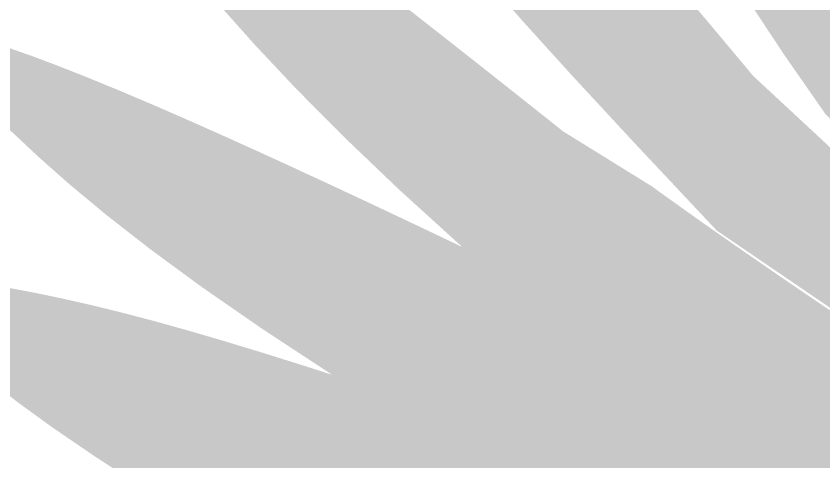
# Model space of a CAD drawing. Header units: millimetres. Extents: x -414 to 301, y -13 to 326.
# Drawn here: x -211.49 to -201.9, y 54.44 to 59.74 of the extents above; entities that cross this region are included whole.
import ezdxf

# ---------------------------------------------------------------- set-up
doc = ezdxf.new("R2010")
doc.units = ezdxf.units.MM
doc.layers.add('Images', color=7, linetype='Continuous')
doc.layers.add('magpiefill', color=3, linetype='Continuous')
picture_1 = doc.add_image_def('image5.jpg', size_in_pixel=(1024, 768))

msp = doc.modelspace()

# ---------------------------------------------------------------- hatches: boundary and pattern name
at = {"layer": 'magpiefill'}
h = msp.add_hatch(color=255, dxfattribs=at)
h.dxf.hatch_style = 1
h.paths.add_polyline_path([(-202.7256211349334, 62.40915616549021), (-202.9027969650044, 62.70603607016566), (-203.0773578730202, 62.99899562373108), (-203.2495653538558, 63.28712007481834), (-203.4196809023864, 63.56949467205916), (-203.5879660134868, 63.84520466408565), (-203.7546821820327, 64.11333529952971), (-203.9200909028989, 64.37297182702329), (-204.0840178561798, 64.62262886592129), (-204.2445454628462, 64.85853851847038), (-204.399320329088, 65.07636225764033), (-204.5459890610952, 65.27176155640109), (-204.6821982650576, 65.44039788772187), (-204.8055945471651, 65.57793272457282), (-204.9138245136078, 65.68002753992363), (-205.0045347705758, 65.74234380674379), (-205.0759428401645, 65.76182364737423), (-205.1285499080928, 65.74053178163899), (-205.1634280759853, 65.68181357873313), (-205.1816494454665, 65.58901440785196), (-205.184286118161, 65.46547963819073), (-205.1724101956937, 65.31455463894436), (-205.1470937796888, 65.13958477930807), (-205.1094089717711, 64.94391542847697), (-205.0600225668533, 64.73007085914581), (-204.9979801330011, 64.49729095800747), (-204.9219219315693, 64.243994515254), (-204.8304882239117, 63.96860032107775), (-204.7223192713826, 63.66952716567098), (-204.596055335336, 63.34519383922595), (-204.4503366771262, 62.99401913193498), (-204.2838035581075, 62.61442183399028), (-204.0932746599212, 62.20313655669973), (-203.8682823453573, 61.75016119583199), (-203.596537397493, 61.24380946827225), (-203.2657505994055, 60.67239509090479), (-202.8636327341721, 60.02423178061429), (-202.3778945848698, 59.28763325428552), (-201.8818006548236, 58.57398517957842), (-201.3125865337244, 58.05035815176496), (-200.8152215793404, 57.59163722047729), (-200.3838346382179, 57.19292595279364), (-200.0125545569036, 56.849327915793), (-199.6955101819432, 56.55594667655376), (-199.4268303598837, 56.30788580215515), (-199.2006439372713, 56.10024885967554), (-199.011079760652, 55.92813941619375), (-198.8527091496678, 55.78705676043745), (-198.721873316338, 55.67408306773188), (-198.6153559457785, 55.58669623505112), (-198.5299407231045, 55.52237415936949), (-198.462411333431, 55.47859473766107), (-198.4095514618735, 55.45283586690017), (-198.3681447935468, 55.44257544406106), (-198.3349750135666, 55.44529136611784), (-198.3080067588024, 55.46001518841956), (-198.2899284731432, 55.49199309981503), (-198.2846095522327, 55.54802494752787), (-198.2959193917141, 55.6349105787815), (-198.3277273872315, 55.75944984079972), (-198.3839029344279, 55.92844258080595), (-198.4683154289472, 56.14868864602384), (-198.5848342664328, 56.42698788367696), (-198.8330488274369, 56.74355505042432), (-199.4059353103708, 57.48319958217912), (-199.8630989806015, 58.08347229513033), (-200.2268267300483, 58.57201755610914), (-200.5194054506306, 58.97647973194692), (-200.7631220342679, 59.32450318947449), (-200.9802633728797, 59.64373229552324), (-201.1894258439259, 59.9571844211248), (-201.3944437670282, 60.26936895411276), (-201.5954609473497, 60.58016828652145), (-201.7926211900528, 60.88946481038506), (-201.9860683003001, 61.19714091773766), (-202.1759460832539, 61.50307900061359), (-202.3623983440771, 61.80716145104737), (-202.5455688879319, 62.10927066107256)])
h = msp.add_hatch(color=253, dxfattribs=at)
h.dxf.hatch_style = 1
h.paths.add_polyline_path([(-206.5832478417524, 63.49114227959706), (-206.7920530123304, 63.71952695491401), (-206.9894311218238, 63.93371993478623), (-207.1756567194951, 64.13433541477083), (-207.3507886301788, 64.32157159573948), (-207.5140227809937, 64.4939626998204), (-207.6643393746291, 64.64962695445617), (-207.8007186137747, 64.78668258708859), (-207.9221407011203, 64.90324782516055), (-208.0275858393555, 64.99744089611424), (-208.11603423117, 65.06738002739202), (-208.1864660792535, 65.1111834464362), (-208.2383889197223, 65.12774909676995), (-208.2734196223986, 65.11909378623814), (-208.293702390532, 65.08801403876646), (-208.3013814273715, 65.03730637828076), (-208.2986009361664, 64.96976732870664), (-208.2875051201656, 64.88819341396986), (-208.2702381826185, 64.79538115799612), (-208.2489443267742, 64.69412708471127), (-208.2252142725226, 64.5864959168305), (-208.1984248063179, 64.47162517222932), (-208.1673992312553, 64.3479205675728), (-208.1309608504296, 64.21378781952578), (-208.0879329669356, 64.06763264475333), (-208.0371388838685, 63.90786075992073), (-207.977401904323, 63.73287788169298), (-207.9075453313945, 63.54108972673497), (-207.8266081942748, 63.33159243163478), (-207.7344924265465, 63.10624381267116), (-207.6313156878887, 62.86759210604585), (-207.517195637981, 62.61818554796061), (-207.3922499365029, 62.36057237461731), (-207.256596243134, 62.09730082221758), (-207.1103522175534, 61.83091912696299), (-206.953635519441, 61.56397552505546), (-206.7823382947414, 61.29409268404999), (-206.5754506344617, 60.9991909969149), (-206.3077371158745, 60.65226528797175), (-205.9539623162521, 60.22631038154213), (-205.4888908128671, 59.69432110194789), (-204.8872871829919, 59.02929227351046), (-204.1239160038992, 58.20421872055153), (-203.1735418528612, 57.19209526739281), (-199.4640513336943, 54.66022980881004), (-199.4421845940129, 54.67115762060454), (-199.2488414022773, 54.67115762060454), (-199.1610672999059, 54.64922500784846), (-200.2689701333865, 55.46881867298691), (-201.1398312096064, 56.13033211659017), (-201.8092713359547, 56.6584091050947), (-202.312911319821, 57.07769340493697), (-202.6863719685951, 57.41282878255308), (-202.9652740896661, 57.68845900437982), (-203.1852384904238, 57.92922783685315), (-203.3818859782578, 58.15977904640945), (-203.5844667684763, 58.40024016795862), (-203.7967487080624, 58.65267381030321), (-204.0161290519185, 58.9146263507191), (-204.2400050549465, 59.183644166482), (-204.4657739720481, 59.45727363486811), (-204.6908330581257, 59.73306113315311), (-204.9125795680814, 60.00855303861272), (-205.1284107568167, 60.28129572852327), (-205.3360393621145, 60.54908685190927), (-205.5344400532794, 60.81072914479321), (-205.7229029824962, 61.06527661494598), (-205.9007183019502, 61.31178327013877), (-206.0671761638267, 61.54930311814254), (-206.2215667203102, 61.77689016672881), (-206.3631801235862, 61.99359842366849), (-206.4913065258395, 62.19848189673259), (-206.6048318653979, 62.38984569681191), (-206.7010252251599, 62.56299934727314), (-206.7767514741656, 62.71250347460327), (-206.8288754814566, 62.83291870528844), (-206.8542621160734, 62.91880566581504), (-206.8497762470567, 62.9647249826697), (-206.8122827434474, 62.96523728233887), (-206.7386464742866, 62.91490319130909), (-206.6271174857202, 62.81070740644893), (-206.4814865323166, 62.65933090615705), (-206.3069295457489, 62.46987873921454), (-206.1086224576911, 62.25145595440187), (-205.8917411998166, 62.01316760050005), (-205.6614617037988, 61.76411872629017), (-205.4229599013114, 61.51341438055288), (-205.1814117240278, 61.27015961206907), (-204.9326271825551, 61.03329023503921), (-204.6349526032327, 60.7610651253413), (-204.2373683913343, 60.40157392427331), (-203.6888549521329, 59.90290627313286), (-202.9383926909019, 59.21315181321751), (-202.739007611076, 59.02781090052151), (-203.1097927016918, 59.47130445093664), (-203.4684534605922, 59.8989031150172), (-203.8148541699271, 60.31032375241222), (-204.1488591118465, 60.70528322277057), (-204.4703325685012, 61.08349838574228), (-204.7791388220409, 61.44468610097629), (-205.0751421546164, 61.78856322812234), (-205.3582068483778, 62.11484662682947), (-205.6282655633277, 62.42340271273201), (-205.8855244708768, 62.71469612540265), (-206.1302581202888, 62.98934106039876), (-206.3627410608262, 63.24795171327766)])
h = msp.add_hatch(color=255, dxfattribs=at)
h.dxf.hatch_style = 1
h.paths.add_polyline_path([(-202.9383926909019, 59.21315181321734), (-203.6888549521329, 59.90290627313286), (-204.2373683913345, 60.40157392427343), (-204.6349526032329, 60.76106512534148), (-204.9326271825551, 61.03329023503921), (-205.1814117240278, 61.27015961206907), (-205.4229599013114, 61.51341438055288), (-205.6614617037988, 61.76411872629017), (-205.8917411998166, 62.01316760050005), (-206.108622457691, 62.25145595440168), (-206.3069295457489, 62.46987873921454), (-206.4814865323166, 62.65933090615705), (-206.6271174857202, 62.81070740644893), (-206.7386464742866, 62.91490319130909), (-206.8122827434474, 62.96523728233887), (-206.8497762470567, 62.9647249826697), (-206.8542621160734, 62.91880566581504), (-206.8288754814566, 62.83291870528844), (-206.7767514741656, 62.71250347460327), (-206.7010252251599, 62.56299934727314), (-206.6048318653979, 62.38984569681191), (-206.4913065258395, 62.19848189673259), (-206.3631801235862, 61.99359842366849), (-206.2215667203102, 61.77689016672881), (-206.0671761638267, 61.54930311814254), (-205.9007183019502, 61.31178327013877), (-205.7229029824962, 61.06527661494598), (-205.5344400532794, 60.81072914479321), (-205.3360393621145, 60.54908685190927), (-205.1284107568167, 60.28129572852327), (-204.9125795680814, 60.00855303861272), (-204.6908330581257, 59.73306113315311), (-204.4657739720481, 59.45727363486811), (-204.2400050549465, 59.183644166482), (-204.0161290519185, 58.9146263507191), (-203.7967487080624, 58.65267381030321), (-203.5844667684763, 58.40024016795862), (-203.3818859782578, 58.15977904640945), (-203.1852384904238, 57.92922783685315), (-202.9652740896661, 57.68845900437982), (-202.6863719685951, 57.41282878255308), (-202.312911319821, 57.07769340493697), (-201.8092713359547, 56.6584091050947), (-201.1398312096064, 56.13033211659017), (-200.2689701333865, 55.46881867298691), (-199.1610672999059, 54.64922500784846), (-198.9910514292461, 54.60674217802957), (-198.6688118270714, 54.54232673545432), (-198.2176786623047, 54.60674217802957), (-198.122176285306, 54.62583302794319), (-198.2395624978568, 54.74641237625645), (-198.3789878890885, 54.88808860196509), (-198.5392983334846, 55.04970603684081), (-198.7193397055281, 55.2301090126548), (-198.9179578797018, 55.4281418611788), (-199.0371140699104, 55.54645209332148), (-200.627543323443, 57.05274103225249), (-201.9349620129141, 58.28040018582472)])
h = msp.add_hatch(color=253, dxfattribs=at)
h.dxf.hatch_style = 1
h.paths.add_polyline_path([(-207.7674491504756, 60.54138207774317), (-208.0668863902984, 60.76616268508891), (-208.3535803321065, 60.97774270502681), (-208.6277278858219, 61.17586927959643), (-208.8887377597481, 61.35963978548576), (-209.1360186621889, 61.5281515993823), (-209.3689793014477, 61.68050209797402), (-209.5870283858281, 61.81578865794852), (-209.7895746236337, 61.93310865599359), (-209.976026723168, 62.03155946879692), (-210.1457091732448, 62.11047487414242), (-210.2976095847188, 62.17013425419676), (-210.4306313489545, 62.21105339222297), (-210.5436778573173, 62.23374807148397), (-210.6356525011717, 62.23873407524253), (-210.7054586718826, 62.22652718676164), (-210.7519997608147, 62.19764318930392), (-210.774179159333, 62.15259786613249), (-210.7709020524459, 62.09123898565704), (-210.7410807997358, 62.01074225687396), (-210.6836295544291, 61.90761537392645), (-210.5974624697513, 61.77836603095817), (-210.4814936989292, 61.61950192211211), (-210.3346373951887, 61.42753074153207), (-210.1558077117555, 61.19896018336089), (-209.9439188018561, 60.9302979417422), (-209.6964515627564, 60.61820464061054), (-209.405153867882, 60.2599526230644), (-209.0603403346983, 59.8529671619936), (-208.6523255806706, 59.39467353028804), (-208.1714242232645, 58.88249700083747), (-207.6079508799456, 58.313862846532), (-206.9522201681791, 57.68619634026137), (-206.1945467054307, 56.99692275491529), (-206.0807409286359, 56.94253895452284), (-205.6695012804813, 56.74440551778076), (-205.2587052788156, 56.54467576377177), (-205.108727370771, 56.47103674138655), (-205.4331741417723, 56.9005098599342), (-205.7329363369951, 57.28888927534462), (-206.007889720719, 57.63822780902969), (-206.2579100572241, 57.95057828240076), (-206.4828731107904, 58.22799351686992), (-206.6826546456975, 58.47252633384847), (-206.8571304262256, 58.68622955474797), (-207.0061762166543, 58.87115600098046), (-207.1298215806039, 59.02936124664691), (-207.2287112790559, 59.16291187660762), (-207.3036438723323, 59.27387722841284), (-207.355417920755, 59.36432663961252), (-207.3848319846459, 59.43632944775671), (-207.3926846243269, 59.49195499039521), (-207.37977440012, 59.53327260507825), (-207.346899872347, 59.56235162935589), (-207.2899467641632, 59.57758243244249), (-207.1851494500562, 59.56263951020997), (-207.0038294673473, 59.49751839019522), (-206.7173083533574, 59.3622145999343), (-206.2969076454076, 59.13672366696394), (-205.713948880819, 58.80104111882066), (-204.9890606593642, 58.36483342972159), (-205.4880452783801, 58.76135691780424), (-205.9461093748944, 59.12435780224424), (-206.367390866923, 59.45683205184027), (-206.7560276724801, 59.76177563539013), (-207.1161577095816, 60.04218452169192), (-207.4519188962416, 60.3010546795436)])
h = msp.add_hatch(color=253, dxfattribs=at)
h.dxf.hatch_style = 1
h.paths.add_polyline_path([(-208.2099790708098, 57.9452974007315), (-208.6422823374038, 58.14338172879074), (-209.0691434777144, 58.33626317395693), (-209.4870724301589, 58.52193152133561), (-209.8925791331544, 58.69837655603144), (-210.2821735251175, 58.86358806314991), (-210.6523261118343, 59.01559524537827), (-210.9993496685636, 59.15258497573318), (-211.3195175379331, 59.27278354481339), (-211.6091030625709, 59.37441724321817), (-211.8643795851043, 59.45571236154607), (-212.0816204481609, 59.51489519039651), (-212.2570989943689, 59.55019202036789), (-212.3870885663554, 59.55982914205942), (-212.4687399480048, 59.54224963347706), (-212.5027136882273, 59.49676372225381), (-212.4905477771887, 59.42289842343079), (-212.433780205056, 59.32018075204791), (-212.333948961995, 59.18813772314598), (-212.1925920381726, 59.0262963517651), (-212.0112474237548, 58.83418365294603), (-211.7914531089081, 58.61132664172897), (-211.5326064946, 58.35688665265715), (-211.2255426250018, 58.06856229828353), (-210.8589559550865, 57.74368651066403), (-210.4215409398264, 57.37959222185435), (-209.9019920341943, 56.9736123639101), (-209.2890036931627, 56.52307986888722), (-208.571270371704, 56.02532766884145), (-207.7374865247912, 55.47768869582847), (-207.5359020867645, 55.41262459273986), (-206.9889446615068, 55.23220846220357), (-206.4175568320334, 55.04032232090582), (-206.2391888239566, 54.97952815646759), (-206.8314523232658, 55.36703886085959), (-207.3340021497946, 55.73421457623445), (-207.7545842470316, 56.07909526187412), (-208.1009445584648, 56.39972087706041), (-208.3808290275822, 56.69413138107528), (-208.6019835978722, 56.96036673320064), (-208.7721542128227, 57.1964668927181), (-208.8990868159216, 57.40047181890956), (-208.9847542172599, 57.56928975384918), (-209.0080366933371, 57.695302070779), (-208.9420413872552, 57.76975842573319), (-208.7598754421164, 57.78390847474608), (-208.4346460010228, 57.72900187385179), (-207.9394602070765, 57.5962882790844), (-207.2474252033797, 57.37701734647835), (-206.331648133034, 57.06243873206762), (-206.4951157144661, 57.14055417198291), (-206.9153171291583, 57.33992926814486), (-207.343006405104, 57.54156095551368), (-207.7757237395156, 57.74402040467421)])
h = msp.add_hatch(color=255, dxfattribs=at)
h.dxf.hatch_style = 1
h.paths.add_polyline_path([(-203.9456433310106, 57.71908328716179), (-204.9397535969127, 58.33516248304083), (-205.713948880819, 58.80104111882066), (-206.2969076454076, 59.13672366696394), (-206.7173083533574, 59.3622145999343), (-207.0038294673473, 59.49751839019522), (-207.1851494500562, 59.56263951020997), (-207.2899467641632, 59.57758243244249), (-207.346899872347, 59.56235162935589), (-207.37977440012, 59.53327260507825), (-207.3926846243269, 59.49195499039521), (-207.3848319846459, 59.43632944775671), (-207.355417920755, 59.36432663961252), (-207.3036438723323, 59.27387722841284), (-207.2287112790559, 59.16291187660762), (-207.1298215806039, 59.02936124664691), (-207.0061762166543, 58.87115600098046), (-206.8571304262258, 58.68622955474797), (-206.6826546456975, 58.47252633384847), (-206.4828731107904, 58.22799351686992), (-206.2579100572241, 57.95057828240076), (-206.007889720719, 57.63822780902969), (-205.7329363369951, 57.28888927534462), (-205.4331741417723, 56.9005098599342), (-205.108727370771, 56.47103674138674), (-204.8456614324522, 56.3418715945117), (-204.4276782502047, 56.13451491201606), (-204.0020642408866, 55.92112761830039), (-203.566127913311, 55.70023161538026), (-203.1188018101114, 55.47102923215537), (-202.6655146092002, 55.23544450506107), (-202.2133190223098, 54.99608189741673), (-201.7692677611725, 54.75554587254189), (-201.3404135375208, 54.5164408937564), (-200.9338090630868, 54.28137142437912), (-200.5565070496027, 54.05294192773002), (-200.2155602088013, 53.83375686712824), (-199.9577673879228, 53.83375686712824), (-199.7644241961877, 53.83375686712824), (-199.635527785748, 53.96258775227847), (-199.4421845940129, 53.96258775227847), (-199.3777378127168, 54.28466496515396), (-199.3777378127168, 54.41349585030408), (-199.6999774148916, 54.54232673545432), (-199.477126227108, 54.6536956854547), (-199.8396977728916, 54.90149651066906), (-200.2678742762193, 55.19088983952176), (-200.7466048715091, 55.51306216189973), (-201.2608386931812, 55.85919996769203), (-201.7955248756552, 56.22048974678633), (-202.3356125533492, 56.58811798907046), (-202.8660508606829, 56.9532711844324), (-203.3717889320751, 57.30713582275998), (-203.8413294220755, 57.64286493742488)])
h = msp.add_hatch(color=255, dxfattribs=at)
h.dxf.hatch_style = 1
h.paths.add_polyline_path([(-204.8456614324525, 56.3418715945117), (-205.2587052788156, 56.54467576377177), (-205.6695012804814, 56.74440551778076), (-206.080740928636, 56.94253895452293), (-206.331648133034, 57.06243873206741), (-207.2474252033797, 57.37701734647835), (-207.9394602070765, 57.5962882790844), (-208.4346460010228, 57.72900187385179), (-208.7598754421164, 57.78390847474608), (-208.9420413872552, 57.76975842573319), (-209.0080366933371, 57.695302070779), (-208.9847542172599, 57.56928975384918), (-208.8990868159216, 57.40047181890956), (-208.7721542128227, 57.1964668927181), (-208.6019835978722, 56.96036673320064), (-208.3808290275822, 56.69413138107528), (-208.1009445584648, 56.39972087706041), (-207.7545842470316, 56.07909526187412), (-207.3340021497946, 55.73421457623445), (-206.8314523232658, 55.36703886085959), (-206.2391888239566, 54.97952815646759), (-205.8224780147564, 54.83749828389776), (-205.2059235594315, 54.62448596733449), (-204.5760125491892, 54.40290499178758), (-203.9423400005037, 54.17459247893181), (-203.3145009298502, 53.94138555044269), (-202.7020903537023, 53.70512132799484), (-202.1147032885348, 53.46763693326373), (-201.5619347508218, 53.23076948792438), (-201.0533797570382, 52.99635611365213), (-200.731140154864, 52.99635611365213), (-200.4733501818325, 53.06077155622709), (-200.3444537713934, 53.25401788395238), (-200.2800069900974, 53.70492598197811), (-200.2155602088013, 53.83375686712824), (-200.5565070496027, 54.05294192773002), (-200.9338090630868, 54.28137142437912), (-201.3404135375208, 54.5164408937564), (-201.7692677611726, 54.75554587254199), (-202.2133190223098, 54.99608189741673), (-202.6655146092002, 55.23544450506107), (-203.1188018101114, 55.47102923215537), (-203.566127913311, 55.70023161538026), (-204.0020642408866, 55.92112761830039), (-204.4276782502048, 56.13451491201606)])
h = msp.add_hatch(color=253, dxfattribs=at)
h.dxf.hatch_style = 1
h.paths.add_polyline_path([(-209.0227977731271, 55.87973176926632), (-209.464639417405, 56.00894670624326), (-209.8783535754086, 56.12403105720234), (-210.263393080336, 56.22470891053182), (-210.6199797638271, 56.31172916838035), (-210.9485277071325, 56.38609693633606), (-211.249450991502, 56.44881731998745), (-211.523163698186, 56.50089542492243), (-211.7700799084346, 56.54333635672965), (-211.9906137034981, 56.57714522099734), (-212.1851791646267, 56.60332712331355), (-212.3543185361194, 56.62271965166885), (-212.4990867144698, 56.63549032366106), (-212.6206667592207, 56.64163913929009), (-212.7202417299147, 56.64116609855626), (-212.7989946860944, 56.63407120145935), (-212.8581086873023, 56.62035444799936), (-212.8987667930808, 56.60001583817642), (-212.922152062973, 56.57305537199035), (-212.9290482735616, 56.53915279630355), (-212.9186420695923, 56.49670684542582), (-212.8897208128511, 56.44379600052962), (-212.8410718651239, 56.37849874278734), (-212.7714825881969, 56.29889355337133), (-212.6797403438563, 56.2030589134539), (-212.5646324938877, 56.08907330420721), (-212.4249464000777, 55.95501520680371), (-212.257417178621, 55.79844963024983), (-212.0505709633511, 55.61488769489016), (-211.7908816425098, 55.39932704890315), (-211.4648231043391, 55.14676534046729), (-211.0588692370816, 54.85220021776095), (-210.5594939289792, 54.51062932896289), (-209.9531710682739, 54.11705032225175), (-209.2271213056136, 53.66692381345861), (-208.9328923045035, 53.62699903300425), (-208.5753983257154, 53.57745341198584), (-208.2044173862025, 53.52459686278593), (-208.1610993411589, 53.51822090056613), (-208.4983013333158, 53.68610953496075), (-208.7806808440167, 53.8515921184031), (-209.0140939397286, 54.01314572099845), (-209.2043966869189, 54.16924741285238), (-209.3574451520547, 54.31837426407048), (-209.4790954016029, 54.45900334475839), (-209.5752035020309, 54.58961172502126), (-209.6516255198059, 54.70867647496512), (-209.7133834222817, 54.81517205133732), (-209.7621627803607, 54.91006245745494), (-209.7988150658317, 54.99480908327759), (-209.8241917504845, 55.07087331876462), (-209.8391443061076, 55.13971655387509), (-209.8445242044907, 55.20280017856866), (-209.8411829174223, 55.26158558280454), (-209.829971916692, 55.31753415654196), (-209.8114172787855, 55.37166887205883), (-209.7847434989745, 55.4232590309057), (-209.7488496772273, 55.47113551695158), (-209.7026349135123, 55.51412921406544), (-209.6449983077981, 55.55107100611612), (-209.5748389600528, 55.58079177697286), (-209.491055970245, 55.60212241050442), (-209.3925484383428, 55.61389379057977), (-209.2778327319281, 55.61495542743255), (-209.1438942890348, 55.60423133675388), (-208.9873358153104, 55.5806641605999), (-208.8047600164024, 55.54319654102624), (-208.592769597958, 55.49077112008892), (-208.3479672656246, 55.42233053984365), (-208.0669557250496, 55.33681744234638), (-207.7463376818806, 55.23317446965292), (-207.3780714642012, 55.1084143525762), (-206.9355378898417, 54.95183017695624), (-206.3874733990688, 54.75078511739021), (-205.7026144321491, 54.49264234847498), (-204.8496974293492, 54.16476504480809), (-203.797458830936, 53.75451638098617), (-202.514635077176, 53.24925953160645), (-200.9699626083361, 52.63635767126618), (-200.9889329757423, 52.67427890077651), (-201.0533797570382, 52.99635611365213), (-201.5619347508218, 53.23076948792438), (-202.1147032885348, 53.46763693326373), (-202.7020903537023, 53.70512132799484), (-203.3145009298502, 53.94138555044269), (-203.942340000504, 54.17459247893181), (-204.5760125491892, 54.40290499178758), (-205.2059235594314, 54.62448596733449), (-205.8224780147564, 54.83749828389776), (-206.4175568320334, 55.04032232090582), (-206.9889446615067, 55.23220846220357), (-207.5359020867645, 55.41262459273986), (-208.0576896913951, 55.5810385974633), (-208.5535680589866, 55.73691836132247)])
h = msp.add_hatch(color=255, dxfattribs=at)
h.dxf.hatch_style = 1
h.paths.add_polyline_path([(-205.7026144321491, 54.49264234847498), (-206.3874733990688, 54.75078511739021), (-206.9355378898417, 54.95183017695624), (-207.3780714642012, 55.1084143525762), (-207.7463376818806, 55.23317446965292), (-208.0669557250496, 55.33681744234638), (-208.3479672656246, 55.42233053984365), (-208.592769597958, 55.49077112008892), (-208.8047600164024, 55.54319654102624), (-208.9873358153104, 55.5806641605999), (-209.1438942890348, 55.60423133675388), (-209.2778327319281, 55.61495542743255), (-209.3925484383428, 55.61389379057977), (-209.491055970245, 55.60212241050442), (-209.5748389600528, 55.58079177697286), (-209.6449983077981, 55.55107100611612), (-209.7026349135123, 55.51412921406544), (-209.7488496772273, 55.47113551695158), (-209.7847434989745, 55.4232590309057), (-209.8114172787855, 55.37166887205883), (-209.829971916692, 55.31753415654196), (-209.8411829174223, 55.26158558280454), (-209.8445242044907, 55.20280017856866), (-209.8391443061076, 55.13971655387509), (-209.8241917504845, 55.07087331876462), (-209.7988150658317, 54.99480908327759), (-209.7621627803607, 54.91006245745494), (-209.7133834222817, 54.81517205133732), (-209.6516255198059, 54.70867647496512), (-209.5752035020309, 54.58961172502126), (-209.4790954016029, 54.45900334475839), (-209.3574451520547, 54.31837426407048), (-209.2043966869189, 54.16924741285238), (-209.0140939397286, 54.01314572099845), (-208.7806808440167, 53.8515921184031), (-208.4983013333158, 53.68610953496075), (-208.1610993411589, 53.51822090056613), (-207.8179974279811, 53.46771989495115), (-207.4141863930672, 53.40611301802821), (-206.991032223477, 53.33906674156372), (-206.5481553553646, 53.26620168387713), (-206.0914662014407, 53.18845889838022), (-205.6284476685536, 53.10710954725702), (-205.1665826635521, 53.02342479269186), (-204.7133540932845, 52.93867579686933), (-204.2762448645997, 52.85413372197375), (-203.8627378843464, 52.77106973018942), (-203.4803160593729, 52.69075498370069), (-203.1332681427691, 52.61401555196429), (-202.8131062725884, 52.53989713352565), (-202.5081484331257, 52.46700033420269), (-202.2067126086754, 52.39392575981341), (-201.8971167835321, 52.31927401617541), (-201.5676789419911, 52.24164570910684), (-201.2067170683461, 52.15964144442545), (-200.8025491468923, 52.07186182794891), (-200.8600365653032, 52.41661861098468), (-200.9699626083361, 52.63635767126618), (-202.514635077176, 53.24925953160645), (-203.797458830936, 53.75451638098617), (-204.8496974293492, 54.16476504480809)])

# ---------------------------------------------------------------- pictures from other files: only their frames are drawn
at = {"layer": 'Images'}
image = msp.add_image(picture_1, insert=(-361.3669983996026, 1.13686837721616e-13), size_in_units=(210, 157.49999999999991), dxfattribs=dict(at, brightness=99, contrast=72))
image.dxf.flags = 7

doc.saveas('drawing.dxf')
